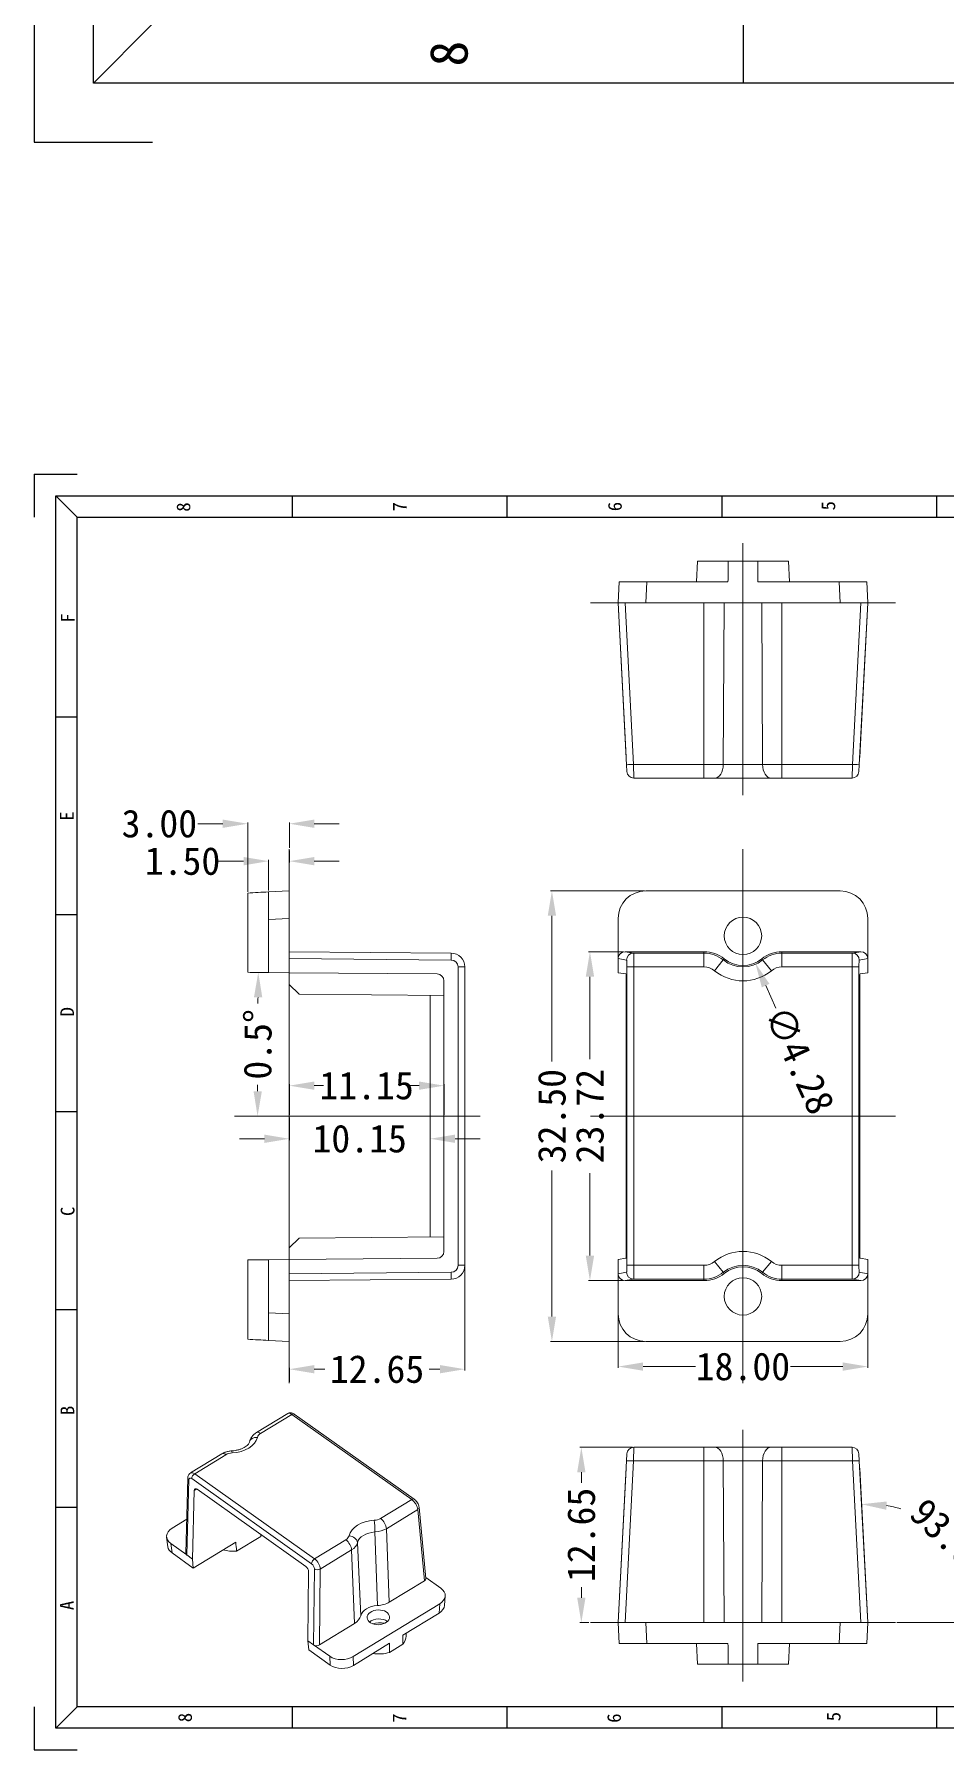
# Model space of a CAD drawing. Header units: inches. Extents: x 891 to 1249, y 156 to 796.
# Drawn here: x 890.9 to 956.6, y 156.3 to 280 of the extents above; entities that cross this region are included whole.
import ezdxf
from ezdxf.enums import TextEntityAlignment as Align
from ezdxf.lldxf.tags import DXFTag

# ---------------------------------------------------------------- set-up
doc = ezdxf.new("R2010")
doc.units = ezdxf.units.IN
doc.header["$MEASUREMENT"] = 0
doc.layers.add('40', color=7, linetype='Continuous', true_color=0xffffff)
doc.layers.add('50', color=7, linetype='Continuous')
doc.layers.add('dim', color=82, linetype='Continuous', lineweight=9)
doc.layers.add('moldbase', color=7, linetype='Continuous', lineweight=20)
doc.styles.add('宋体', font='SimSun.ttf', dxfattribs={"width": 0.7})
tags = doc.linetypes.add('PHANTOM', pattern=[2.5, 1.25, -0.25, 0.25, -0.25, 0.25, -0.25]).pattern_tags.tags
tags[14:15] = [DXFTag(74, 4), DXFTag(75, 0), DXFTag(340, '0'), DXFTag(46, 0.0), DXFTag(50, 0.0), DXFTag(44, 0.0), DXFTag(45, 0.0)]
tags[12:13] = [DXFTag(74, 4), DXFTag(75, 0), DXFTag(340, '0'), DXFTag(46, 0.0), DXFTag(50, 0.0), DXFTag(44, 0.0), DXFTag(45, 0.0)]
tags[10:11] = [DXFTag(74, 4), DXFTag(75, 0), DXFTag(340, '0'), DXFTag(46, 0.0), DXFTag(50, 0.0), DXFTag(44, 0.0), DXFTag(45, 0.0)]
tags[8:9] = [DXFTag(74, 4), DXFTag(75, 0), DXFTag(340, '0'), DXFTag(46, 0.0), DXFTag(50, 0.0), DXFTag(44, 0.0), DXFTag(45, 0.0)]
tags[6:7] = [DXFTag(74, 4), DXFTag(75, 0), DXFTag(340, '0'), DXFTag(46, 0.0), DXFTag(50, 0.0), DXFTag(44, 0.0), DXFTag(45, 0.0)]
tags[4:5] = [DXFTag(74, 4), DXFTag(75, 0), DXFTag(340, '0'), DXFTag(46, 0.0), DXFTag(50, 0.0), DXFTag(44, 0.0), DXFTag(45, 0.0)]
doc.dimstyles.new('2', dxfattribs={"dimtxt": 2, "dimasz": 1.8, "dimexe": 0.1, "dimexo": 0.1, "dimgap": 0.1, "dimtad": 0, "dimzin": 0, "dimdsep": 46, "dimtxsty": 'Standard', "dimcen": 0, "dimclrd": 4, "dimclre": 4, "dimclrt": 3, "dimadec": 1, "dimazin": 0, "dimtfac": 1, "dimtofl": 0, "dimtmove": 0, "dimatfit": 3, "dimfxl": 0.18, "dimtolj": 1, "dimtzin": 0, "dimlwd": 9, "dimlwe": 9, "dimarcsym": 0})

# ---------------------------------------------------------------- blocks, each defined once
blk = doc.blocks.new('*D27')
at = {"layer": 'Defpoints', "color": 0, "lineweight": 9}
for p in [(930.98, 213.88), (933.51, 213.88), (933.51, 190.16)]:
    blk.add_point(p, dxfattribs=at)
at = {"layer": 'dim', "color": 4, "lineweight": 9}
for p, q in [((933.41, 213.88), (930.88, 213.88)), ((930.98, 212.08), (930.98, 206.12)), ((930.98, 191.96), (930.98, 197.92)), ((933.41, 190.16), (930.88, 190.16))]:
    blk.add_line(p, q, dxfattribs=at)
for points in [[(930.68, 212.08), (931.28, 212.08), (930.98, 213.88)], [(930.68, 191.96), (931.28, 191.96), (930.98, 190.16)]]:
    blk.add_solid(points, dxfattribs=at)
at = {"layer": 'dim', "color": 3, "lineweight": 9, "insert": (930.98, 202.02), "char_height": 2, "attachment_point": 5, "rotation": 90}
blk.add_mtext('\\A1;23.72', dxfattribs=at)
blk = doc.blocks.new('*D28')
at = {"layer": 'Defpoints', "color": 0, "lineweight": 9}
for p in [(928.24, 218.27), (935.01, 218.27), (935.01, 185.77)]:
    blk.add_point(p, dxfattribs=at)
at = {"layer": 'dim', "color": 4, "lineweight": 9}
for p, q in [((934.91, 218.27), (928.14, 218.27)), ((928.24, 216.47), (928.24, 205.95)), ((928.24, 187.57), (928.24, 198.09)), ((934.91, 185.77), (928.14, 185.77))]:
    blk.add_line(p, q, dxfattribs=at)
for points in [[(927.94, 216.47), (928.54, 216.47), (928.24, 218.27)], [(927.94, 187.57), (928.54, 187.57), (928.24, 185.77)]]:
    blk.add_solid(points, dxfattribs=at)
at = {"layer": 'dim', "color": 3, "lineweight": 9, "insert": (928.24, 202.02), "char_height": 2, "attachment_point": 5, "rotation": 90}
blk.add_mtext('\\A1;32.50', dxfattribs=at)
blk = doc.blocks.new('*D29')
at = {"layer": 'Defpoints', "color": 0, "lineweight": 9}
for p in [(933.01, 187.77), (951.01, 187.77), (951.01, 183.96)]:
    blk.add_point(p, dxfattribs=at)
at = {"layer": 'dim', "color": 4, "lineweight": 9}
for p, q in [((933.01, 187.67), (933.01, 183.86)), ((951.01, 187.67), (951.01, 183.86)), ((934.81, 183.96), (938.58, 183.96)), ((949.21, 183.96), (945.44, 183.96))]:
    blk.add_line(p, q, dxfattribs=at)
for points in [[(934.81, 184.26), (934.81, 183.66), (933.01, 183.96)], [(949.21, 184.26), (949.21, 183.66), (951.01, 183.96)]]:
    blk.add_solid(points, dxfattribs=at)
at = {"layer": 'dim', "color": 3, "lineweight": 9, "insert": (942.01, 183.96), "char_height": 2, "attachment_point": 5}
blk.add_mtext('\\A1;18.00', dxfattribs=at)
blk = doc.blocks.new('*D30')
at = {"layer": 'Defpoints', "color": 0, "lineweight": 9}
for p in [(941.12, 216.97), (942.9, 213.07)]:
    blk.add_point(p, dxfattribs=at)
at = {"layer": 'dim', "color": 4, "lineweight": 9}
blk.add_line((944.39, 209.8), (943.65, 211.44), dxfattribs=at)
blk.add_solid([(943.92, 211.56), (943.37, 211.31), (942.9, 213.07)], dxfattribs=at)
at = {"layer": 'dim', "color": 3, "lineweight": 9, "insert": (946.09, 206.07), "char_height": 2, "attachment_point": 5, "rotation": 294.5147}
blk.add_mtext('\\A1;∅4.28', dxfattribs=at)
blk = doc.blocks.new('*D40')
at = {"layer": 'Defpoints', "color": 0, "lineweight": 9}
for p in [(950.45, 176.15), (958.34, 169.89), (931.01, 165.49), (951.01, 165.49), (953.01, 165.49)]:
    blk.add_point(p, dxfattribs=at)
at = {"layer": 'dim', "color": 4, "lineweight": 9}
blk.add_line((953.11, 165.49), (959.66, 165.49), dxfattribs=at)
for start, end in [(73.8965, 80.9125), (12.0875, 19.1035)]:
    blk.add_arc((951.01, 165.49), 8.55, start, end, dxfattribs=at)
for points in [[(952.35, 173.63), (952.38, 174.23), (950.56, 174.03)], [(959.67, 167.31), (959.07, 167.25), (959.56, 165.49)]]:
    blk.add_solid(points, dxfattribs=at)
at = {"layer": 'dim', "color": 3, "lineweight": 9, "insert": (956.9, 171.69), "char_height": 2, "attachment_point": 5, "rotation": 316.5}
blk.add_mtext('\\A1;93.0°', dxfattribs=at)
blk = doc.blocks.new('*D41')
at = {"layer": 'Defpoints', "color": 0, "lineweight": 9}
for p in [(930.36, 178.14), (934.15, 178.14), (931.01, 165.49)]:
    blk.add_point(p, dxfattribs=at)
at = {"layer": 'dim', "color": 4, "lineweight": 9}
for p, q in [((934.05, 178.14), (930.26, 178.14)), ((930.36, 176.34), (930.36, 175.58)), ((930.36, 167.29), (930.36, 168.05)), ((930.91, 165.49), (930.26, 165.49))]:
    blk.add_line(p, q, dxfattribs=at)
for points in [[(930.06, 176.34), (930.66, 176.34), (930.36, 178.14)], [(930.06, 167.29), (930.66, 167.29), (930.36, 165.49)]]:
    blk.add_solid(points, dxfattribs=at)
at = {"layer": 'dim', "color": 3, "lineweight": 9, "insert": (930.36, 171.82), "char_height": 2, "attachment_point": 5, "rotation": 90}
blk.add_mtext('\\A1;12.65', dxfattribs=at)
blk = doc.blocks.new('*D42')
at = {"layer": 'Defpoints', "color": 0, "lineweight": 9}
for p in [(909.31, 202.02), (919.46, 202.02), (919.46, 200.39)]:
    blk.add_point(p, dxfattribs=at)
at = {"layer": 'dim', "color": 4, "lineweight": 9}
for p, q in [((909.31, 201.92), (909.31, 200.29)), ((919.46, 201.92), (919.46, 200.29)), ((907.51, 200.39), (905.71, 200.39)), ((921.26, 200.39), (923.06, 200.39))]:
    blk.add_line(p, q, dxfattribs=at)
for points in [[(907.51, 200.69), (907.51, 200.09), (909.31, 200.39)], [(921.26, 200.69), (921.26, 200.09), (919.46, 200.39)]]:
    blk.add_solid(points, dxfattribs=at)
at = {"layer": 'dim', "color": 3, "lineweight": 9, "insert": (914.38, 200.39), "char_height": 2, "attachment_point": 5}
blk.add_mtext('\\A1;10.15', dxfattribs=at)
blk = doc.blocks.new('*D43')
at = {"layer": 'Defpoints', "color": 0, "lineweight": 9}
for p in [(920.46, 204.22), (909.31, 202.02), (920.46, 202.02)]:
    blk.add_point(p, dxfattribs=at)
at = {"layer": 'dim', "color": 4, "lineweight": 9}
for p, q in [((909.31, 202.12), (909.31, 204.32)), ((911.11, 204.22), (911.78, 204.22)), ((918.66, 204.22), (917.98, 204.22)), ((920.46, 202.12), (920.46, 204.32))]:
    blk.add_line(p, q, dxfattribs=at)
for points in [[(911.11, 204.52), (911.11, 203.92), (909.31, 204.22)], [(918.66, 204.52), (918.66, 203.92), (920.46, 204.22)]]:
    blk.add_solid(points, dxfattribs=at)
at = {"layer": 'dim', "color": 3, "lineweight": 9, "insert": (914.88, 204.22), "char_height": 2, "attachment_point": 5}
blk.add_mtext('\\A1;11.15', dxfattribs=at)
blk = doc.blocks.new('*D44')
at = {"layer": 'Defpoints', "color": 0, "lineweight": 9}
for p in [(921.96, 191.26), (921.96, 183.77), (909.31, 182.77)]:
    blk.add_point(p, dxfattribs=at)
at = {"layer": 'dim', "color": 4, "lineweight": 9}
for p, q in [((921.96, 191.16), (921.96, 183.67)), ((909.31, 182.87), (909.31, 183.87)), ((911.11, 183.77), (911.86, 183.77)), ((920.16, 183.77), (919.4, 183.77))]:
    blk.add_line(p, q, dxfattribs=at)
for points in [[(911.11, 184.07), (911.11, 183.47), (909.31, 183.77)], [(920.16, 184.07), (920.16, 183.47), (921.96, 183.77)]]:
    blk.add_solid(points, dxfattribs=at)
at = {"layer": 'dim', "color": 3, "lineweight": 9, "insert": (915.63, 183.77), "char_height": 2, "attachment_point": 5}
blk.add_mtext('\\A1;12.65', dxfattribs=at)
blk = doc.blocks.new('*D45')
at = {"layer": 'Defpoints', "color": 0, "lineweight": 9}
for p in [(907.81, 220.41), (909.31, 221.27), (907.81, 218.19)]:
    blk.add_point(p, dxfattribs=at)
at = {"layer": 'dim', "color": 4, "lineweight": 9}
for p, q in [((906.01, 220.41), (904.21, 220.41)), ((907.81, 218.29), (907.81, 220.51)), ((909.31, 221.17), (909.31, 220.31)), ((911.11, 220.41), (912.91, 220.41))]:
    blk.add_line(p, q, dxfattribs=at)
for points in [[(906.01, 220.71), (906.01, 220.11), (907.81, 220.41)], [(911.11, 220.71), (911.11, 220.11), (909.31, 220.41)]]:
    blk.add_solid(points, dxfattribs=at)
at = {"layer": 'dim', "color": 3, "lineweight": 9, "insert": (901.61, 220.41), "char_height": 2, "attachment_point": 5}
blk.add_mtext('\\A1;1.50', dxfattribs=at)
blk = doc.blocks.new('*D46')
at = {"layer": 'Defpoints', "color": 0, "lineweight": 9}
for p in [(906.31, 223.11), (909.31, 221.27), (906.31, 218.11)]:
    blk.add_point(p, dxfattribs=at)
at = {"layer": 'dim', "color": 4, "lineweight": 9}
for p, q in [((904.51, 223.11), (902.71, 223.11)), ((906.31, 218.21), (906.31, 223.21)), ((909.31, 221.37), (909.31, 223.21)), ((911.11, 223.11), (912.91, 223.11))]:
    blk.add_line(p, q, dxfattribs=at)
for points in [[(904.51, 223.41), (904.51, 222.81), (906.31, 223.11)], [(911.11, 223.41), (911.11, 222.81), (909.31, 223.11)]]:
    blk.add_solid(points, dxfattribs=at)
at = {"layer": 'dim', "color": 3, "lineweight": 9, "insert": (899.94, 223.11), "char_height": 2, "attachment_point": 5}
blk.add_mtext('\\A1;3.00', dxfattribs=at)
blk = doc.blocks.new('*D47')
at = {"layer": 'Defpoints', "color": 0, "lineweight": 9}
for p in [(907.81, 212.38), (909.31, 212.37), (907.04, 208.93), (905.36, 202.02), (923.06, 202.02)]:
    blk.add_point(p, dxfattribs=at)
at = {"layer": 'dim', "color": 4, "lineweight": 9}
blk.add_line((907.71, 212.38), (906.97, 212.39), dxfattribs=at)
for start, end in [(179.58681, 179.60852), (179.89148, 179.91319)]:
    blk.add_arc((2094.99, 202.02), 1187.97, start, end, dxfattribs=at)
for points in [[(906.76, 210.59), (907.36, 210.59), (907.07, 212.39)], [(907.33, 203.82), (906.73, 203.82), (907.02, 202.02)]]:
    blk.add_solid(points, dxfattribs=at)
at = {"layer": 'dim', "color": 3, "lineweight": 9, "insert": (907.04, 207.2), "char_height": 2, "attachment_point": 5, "rotation": 89.75}
blk.add_mtext('\\A1;0.5°', dxfattribs=at)
blk = doc.blocks.new('7')
at = {"color": 8}
for p, q in [((2005.95, 533.19), (2015.95, 533.19)), ((2005.95, 533.19), (2005.95, 523.19)), ((2425.95, 533.19), (2415.95, 533.19)), ((2425.95, 533.19), (2425.95, 523.19)), ((2005.95, 246.19), (2005.95, 236.19)), ((2425.95, 236.19), (2425.95, 246.19)), ((2005.95, 236.19), (2015.95, 236.19)), ((2415.95, 236.19), (2425.95, 236.19))]:
    blk.add_line(p, q, dxfattribs=at)
for p, q in [((2065.95, 528.19), (2065.95, 523.19)), ((2115.95, 528.19), (2115.95, 523.19)), ((2165.95, 528.19), (2165.95, 523.19)), ((2215.95, 528.19), (2215.95, 523.19)), ((2265.95, 528.19), (2265.95, 523.19)), ((2315.95, 528.19), (2315.95, 523.19)), ((2365.95, 528.19), (2365.95, 523.19)), ((2010.95, 476.69), (2015.95, 476.69)), ((2415.95, 476.69), (2420.95, 476.69)), ((2010.95, 430.69), (2015.95, 430.69)), ((2415.95, 430.69), (2420.95, 430.69)), ((2015.95, 384.69), (2010.95, 384.69)), ((2420.95, 384.69), (2415.95, 384.69)), ((2010.95, 338.69), (2015.95, 338.69)), ((2415.95, 338.69), (2420.95, 338.69)), ((2010.95, 292.69), (2015.95, 292.69)), ((2415.95, 292.69), (2420.95, 292.69)), ((2065.95, 246.19), (2065.95, 241.19)), ((2115.95, 246.19), (2115.95, 241.19)), ((2165.95, 246.19), (2165.95, 241.19)), ((2215.95, 246.19), (2215.95, 241.19)), ((2265.95, 246.19), (2265.95, 241.19)), ((2315.95, 246.19), (2315.95, 241.19)), ((2365.95, 246.19), (2365.95, 241.19))]:
    blk.add_line(p, q)
for points in [[(2420.95, 241.19), (2010.95, 241.19), (2010.95, 528.19), (2420.95, 528.19)], [(2415.95, 246.19), (2015.95, 246.19), (2015.95, 523.19), (2415.95, 523.19)]]:
    blk.add_lwpolyline(points, close=True)
at = {"layer": 'moldbase'}
for p, q in [((2015.95, 523.19), (2010.95, 528.19)), ((2415.95, 523.19), (2420.95, 528.19)), ((2015.95, 246.19), (2010.95, 241.19)), ((2415.95, 246.19), (2420.95, 241.19))]:
    blk.add_line(p, q, dxfattribs=at)
at = {"style": '宋体'}
for s, p in [('8', (2040.68, 525.55)), ('7', (2090.98, 525.61)), ('6', (2141.1, 525.67)), ('5', (2190.78, 525.86)), ('4', (2240.62, 525.31)), ('3', (2290.97, 525.69)), ('2', (2340.66, 525.65)), ('1', (2390.7, 525.72)), ('F', (2013.73, 499.72)), ('F', (2418.51, 499.58)), ('E', (2013.51, 453.59)), ('E', (2418.59, 453)), ('D', (2013.59, 408.03)), ('D', (2418.74, 407.79)), ('C', (2418.42, 363.23)), ('C', (2013.7, 361.55)), ('B', (2418.34, 315.76)), ('B', (2013.65, 315.18)), ('A', (2013.54, 269.78)), ('A', (2418.32, 269.13)), ('8', (2041.05, 243.68)), ('7', (2090.91, 243.53)), ('6', (2140.91, 243.54)), ('5', (2192.02, 243.9)), ('4', (2240.76, 243.63)), ('3', (2290.87, 243.67)), ('2', (2340.34, 243.62)), ('1', (2391.09, 244.05))]:
    blk.add_text(s, height=3.2, rotation=90, dxfattribs=at).set_placement(p, align=Align.MIDDLE)

msp = doc.modelspace()

# ---------------------------------------------------------------- linework, layer by layer
at = {"layer": '40', "color": 1, "linetype": 'PHANTOM', "lineweight": 9, "ltscale": 5}
for p, q in [((942.012, 225.182), (942.012, 243.346)), ((953.012, 239.048), (931.012, 239.048)), ((909.306, 182.771), (909.306, 221.271)), ((942.012, 182.771), (942.012, 221.271)), ((923.056, 202.021), (905.356, 202.021)), ((953.012, 202.021), (931.012, 202.021)), ((942.012, 161.242), (942.012, 179.406)), ((953.012, 165.492), (931.012, 165.492))]:
    msp.add_line(p, q, dxfattribs=at)
at = {"layer": '40', "color": 7, "lineweight": 9}
for p, q in [((938.74, 242.048), (938.662, 240.548)), ((940.945, 242.048), (938.74, 242.048)), ((940.945, 242.048), (943.078, 242.048)), ((945.283, 242.048), (943.078, 242.048)), ((945.362, 240.548), (945.283, 242.048)), ((933.012, 239.048), (933.09, 240.548)), ((933.09, 240.548), (935.088, 240.548)), ((935.088, 240.548), (935.009, 239.048)), ((935.088, 240.548), (940.932, 240.548)), ((943.091, 240.548), (948.936, 240.548)), ((949.014, 239.048), (948.936, 240.548)), ((948.936, 240.548), (950.933, 240.548)), ((950.933, 240.548), (951.012, 239.048)), ((935.009, 239.048), (933.012, 239.048)), ((933.624, 227.367), (933.012, 239.048)), ((933.012, 239.048), (933.57, 228.393)), ((933.512, 239.048), (934.123, 227.389)), ((949.014, 239.048), (935.009, 239.048)), ((939.201, 239.048), (939.201, 227.389)), ((940.66, 239.048), (940.596, 227.389)), ((943.427, 227.389), (943.363, 239.048)), ((944.822, 227.389), (944.822, 239.048)), ((951.012, 239.048), (949.014, 239.048)), ((949.9, 227.389), (950.511, 239.048)), ((951.012, 239.048), (950.399, 227.367)), ((951.012, 239.048), (950.453, 228.393)), ((933.596, 227.898), (933.57, 228.393)), ((950.453, 228.393), (950.427, 227.898)), ((933.65, 226.872), (933.624, 227.367)), ((934.123, 227.389), (939.201, 227.389)), ((934.123, 227.389), (934.149, 226.398)), ((939.201, 227.389), (940.596, 227.389)), ((939.201, 227.389), (939.201, 226.398)), ((940.596, 227.389), (943.427, 227.389)), ((943.427, 227.389), (944.822, 227.389)), ((944.822, 227.389), (949.9, 227.389)), ((944.822, 227.389), (944.822, 226.398)), ((949.874, 226.398), (949.9, 227.389)), ((950.399, 227.367), (950.374, 226.872)), ((939.201, 226.398), (934.149, 226.398)), ((939.964, 226.398), (939.201, 226.398)), ((944.059, 226.398), (939.964, 226.398)), ((944.822, 226.398), (944.059, 226.398)), ((949.874, 226.398), (944.822, 226.398)), ((906.306, 218.113), (906.306, 212.394)), ((907.806, 218.192), (909.306, 218.271)), ((907.806, 216.195), (907.806, 218.192)), ((909.306, 218.271), (909.306, 216.273)), ((949.014, 218.271), (935.009, 218.271)), ((909.306, 216.273), (907.806, 216.195)), ((907.806, 216.195), (907.806, 212.381)), ((909.306, 216.273), (909.306, 213.381)), ((933.012, 216.273), (933.012, 213.381)), ((951.012, 213.381), (951.012, 216.273)), ((909.306, 213.881), (920.965, 213.779)), ((920.987, 213.279), (909.306, 213.381)), ((909.306, 213.381), (909.306, 212.368)), ((933.012, 213.381), (933.012, 212.368)), ((933.624, 213.279), (933.012, 213.381)), ((933.512, 213.881), (934.123, 213.779)), ((933.512, 213.881), (939.201, 213.881)), ((934.123, 213.779), (939.201, 213.779)), ((939.201, 213.881), (939.201, 213.779)), ((939.201, 213.779), (939.201, 212.779)), ((940.596, 213.283), (939.964, 212.508)), ((940.66, 213.362), (940.596, 213.283)), ((943.427, 213.283), (943.363, 213.362)), ((943.427, 213.283), (944.059, 212.508)), ((944.822, 213.779), (944.822, 213.881)), ((944.822, 213.881), (950.511, 213.881)), ((944.822, 213.779), (949.9, 213.779)), ((944.822, 213.779), (944.822, 212.779)), ((949.9, 213.779), (950.511, 213.881)), ((951.012, 213.381), (950.399, 213.279)), ((951.012, 212.368), (951.012, 213.381)), ((907.806, 212.381), (909.306, 212.368)), ((909.306, 212.368), (919.961, 212.275)), ((909.306, 212.368), (909.306, 211.52)), ((920.456, 192.266), (920.456, 211.775)), ((921.482, 191.262), (921.482, 212.779)), ((921.956, 212.779), (921.482, 212.779)), ((921.956, 212.779), (921.956, 191.262)), ((921.956, 212.779), (921.956, 212.508)), ((921.956, 212.508), (921.956, 211.779)), ((933.012, 212.368), (933.57, 212.275)), ((933.596, 192.266), (933.596, 211.775)), ((933.65, 191.262), (933.65, 212.779)), ((934.149, 212.779), (933.65, 212.779)), ((934.149, 212.779), (934.149, 191.262)), ((939.201, 212.779), (934.149, 212.779)), ((949.874, 212.779), (944.822, 212.779)), ((950.374, 212.779), (949.874, 212.779)), ((949.874, 191.262), (949.874, 212.779)), ((950.374, 212.779), (950.374, 191.262)), ((950.427, 211.775), (950.427, 192.266)), ((951.012, 212.368), (950.453, 212.275)), ((909.306, 211.52), (910.015, 210.812)), ((910.015, 210.812), (920.456, 210.72)), ((919.456, 193.312), (919.456, 210.729)), ((909.306, 192.521), (910.015, 193.229)), ((910.015, 193.229), (920.456, 193.321)), ((909.306, 191.673), (909.306, 192.521)), ((909.306, 191.673), (919.961, 191.766)), ((921.956, 192.262), (921.956, 191.533)), ((933.012, 191.673), (933.57, 191.766)), ((951.012, 191.673), (950.453, 191.766)), ((906.306, 191.647), (906.306, 185.928)), ((907.806, 191.66), (909.306, 191.673)), ((907.806, 187.846), (907.806, 191.66)), ((909.306, 191.673), (909.306, 190.66)), ((909.306, 190.66), (920.987, 190.762)), ((909.306, 190.66), (909.306, 187.768)), ((921.956, 191.262), (921.482, 191.262)), ((921.956, 191.533), (921.956, 191.262)), ((933.012, 191.673), (933.012, 190.66)), ((933.012, 190.66), (933.624, 190.762)), ((933.012, 190.66), (933.012, 187.768)), ((934.149, 191.262), (933.65, 191.262)), ((934.149, 191.262), (939.201, 191.262)), ((939.201, 191.262), (939.201, 190.262)), ((939.964, 191.533), (940.596, 190.758)), ((940.596, 190.758), (940.66, 190.679)), ((943.363, 190.679), (943.427, 190.758)), ((944.059, 191.533), (943.427, 190.758)), ((944.822, 191.262), (944.822, 190.262)), ((944.822, 191.262), (949.874, 191.262)), ((950.374, 191.262), (949.874, 191.262)), ((950.399, 190.762), (951.012, 190.66)), ((951.012, 190.66), (951.012, 191.673)), ((951.012, 187.768), (951.012, 190.66)), ((920.965, 190.262), (909.306, 190.16)), ((934.123, 190.262), (933.512, 190.16)), ((933.512, 190.16), (939.201, 190.16)), ((939.201, 190.262), (934.123, 190.262)), ((939.201, 190.262), (939.201, 190.16)), ((949.9, 190.262), (944.822, 190.262)), ((944.822, 190.16), (944.822, 190.262)), ((944.822, 190.16), (950.511, 190.16)), ((950.511, 190.16), (949.9, 190.262)), ((907.806, 187.846), (909.306, 187.768)), ((907.806, 185.849), (907.806, 187.846)), ((909.306, 187.768), (909.306, 185.771)), ((909.306, 185.771), (907.806, 185.849)), ((935.009, 185.771), (949.014, 185.771)), ((909.195, 180.575), (906.941, 179.196)), ((909.489, 180.513), (907.239, 179.136)), ((918.136, 174.378), (909.489, 180.513)), ((918.317, 174.396), (909.67, 180.531)), ((904.438, 177.664), (902.184, 176.285)), ((904.736, 177.605), (902.486, 176.228)), ((933.012, 165.492), (933.624, 177.173)), ((934.123, 177.151), (933.512, 165.492)), ((933.624, 177.173), (933.65, 177.669)), ((934.149, 178.142), (934.123, 177.151)), ((939.201, 177.151), (934.123, 177.151)), ((934.149, 178.142), (939.201, 178.142)), ((939.201, 178.142), (939.964, 178.142)), ((939.201, 178.142), (939.201, 177.151)), ((939.201, 177.151), (939.201, 165.492)), ((940.596, 177.151), (939.201, 177.151)), ((939.964, 178.142), (944.059, 178.142)), ((940.596, 177.151), (940.66, 165.492)), ((943.427, 177.151), (940.596, 177.151)), ((943.363, 165.492), (943.427, 177.151)), ((944.822, 177.151), (943.427, 177.151)), ((944.059, 178.142), (944.822, 178.142)), ((944.822, 178.142), (944.822, 177.151)), ((944.822, 178.142), (949.874, 178.142)), ((944.822, 165.492), (944.822, 177.151)), ((949.9, 177.151), (944.822, 177.151)), ((949.9, 177.151), (949.874, 178.142)), ((950.511, 165.492), (949.9, 177.151)), ((950.374, 177.669), (950.399, 177.173)), ((950.399, 177.173), (951.012, 165.492)), ((901.989, 175.921), (901.85, 170.503)), ((902.066, 175.789), (901.927, 170.37)), ((910.918, 169.743), (902.271, 175.878)), ((902.486, 176.228), (911.133, 170.093)), ((933.012, 165.492), (933.57, 176.147)), ((933.57, 176.147), (933.596, 176.642)), ((950.427, 176.642), (950.453, 176.147)), ((951.012, 165.492), (950.453, 176.147)), ((902.334, 170.081), (902.461, 175.024)), ((902.636, 175.131), (902.461, 175.024)), ((910.506, 169.551), (902.666, 175.113)), ((915.886, 173.001), (918.136, 174.378)), ((918.564, 173.651), (916.303, 172.268)), ((919.051, 168.517), (918.564, 173.651)), ((919.15, 168.678), (918.662, 173.82)), ((901.913, 172.957), (900.852, 172.308)), ((915.659, 166.717), (915.482, 172.029)), ((916.518, 166.967), (916.303, 172.268)), ((900.46, 171.649), (900.549, 170.969)), ((900.765, 171.194), (900.854, 170.515)), ((900.765, 171.194), (901.927, 170.37)), ((905.441, 171.296), (902.386, 169.428)), ((907.245, 171.715), (905.508, 170.652)), ((911.133, 170.093), (913.383, 171.47)), ((913.799, 170.736), (911.538, 169.353)), ((913.799, 170.736), (914.014, 165.435)), ((914.221, 171.258), (914.456, 165.981)), ((900.854, 170.515), (902.386, 169.428)), ((901.927, 170.37), (902.334, 170.081)), ((902.386, 169.428), (902.334, 170.081)), ((910.65, 164.18), (910.702, 169.177)), ((911.057, 163.892), (911.115, 169.369)), ((911.538, 169.353), (911.481, 163.885)), ((919.051, 168.517), (916.518, 166.967)), ((920.235, 167.971), (919.143, 168.746)), ((920.499, 166.738), (920.543, 167.416)), ((913.912, 163.042), (920.148, 166.858)), ((920.104, 166.18), (917.501, 164.588)), ((920.104, 166.18), (920.148, 166.858)), ((914.014, 165.435), (911.481, 163.885)), ((917.73, 164.526), (917.738, 164.733)), ((933.09, 163.992), (933.012, 165.492)), ((933.012, 165.492), (935.009, 165.492)), ((935.009, 165.492), (935.088, 163.992)), ((935.009, 165.492), (949.014, 165.492)), ((948.936, 163.992), (949.014, 165.492)), ((949.014, 165.492), (951.012, 165.492)), ((951.012, 165.492), (950.933, 163.992)), ((910.65, 164.18), (911.057, 163.892)), ((910.713, 163.52), (910.65, 164.18)), ((912.245, 162.432), (910.713, 163.52)), ((911.057, 163.892), (912.22, 163.067)), ((916.54, 164), (913.937, 162.407)), ((917.486, 163.928), (916.537, 163.347)), ((935.088, 163.992), (933.09, 163.992)), ((940.932, 163.992), (935.088, 163.992)), ((938.662, 163.992), (938.74, 162.492)), ((943.091, 163.992), (948.936, 163.992)), ((945.283, 162.492), (945.362, 163.992)), ((950.933, 163.992), (948.936, 163.992)), ((912.245, 162.432), (912.22, 163.067)), ((913.912, 163.042), (913.937, 162.407)), ((938.74, 162.492), (940.945, 162.492)), ((940.945, 162.492), (943.078, 162.492)), ((943.078, 162.492), (945.283, 162.492))]:
    msp.add_line(p, q, dxfattribs=at)
at = {"layer": '40', "color": 7, "lineweight": 9, "extrusion": (0, 0, -1)}
for centre in [(-942.012, 215.021), (-942.012, 189.021)]:
    msp.add_circle(centre, 1.35, dxfattribs=at)
for centre, radius, start, end in [((-934.149, 226.898), 0.5, 270, 357), ((-949.874, 226.898), 0.5, 183, 270), ((-939.201, 211.571), 2.209, 90, 129.16949), ((-942.012, 215.021), 2.14, 230.83051, 309.16949), ((-944.822, 211.571), 2.209, 50.83051, 90), ((-942.012, 215.021), 3.241, 230.83051, 309.16949), ((-942.012, 189.021), 3.241, 50.83051, 129.16949), ((-939.201, 192.471), 2.209, 230.83051, 270), ((-942.012, 189.021), 2.14, 50.83051, 129.16949), ((-944.822, 192.471), 2.209, 270, 309.16949)]:
    msp.add_arc(centre, radius, start, end, dxfattribs=at)
at = {"layer": '40', "color": 7, "lineweight": 9}
for centre, radius, start, end in [((920.956, 212.779), 1, 0, 89.5), ((920.982, 212.779), 0.5, 0, 89.5), ((939.201, 211.571), 2.31, 50.83051, 90), ((942.012, 215.021), 2.241, 230.83051, 309.16949), ((944.822, 211.571), 2.31, 90, 129.16949), ((919.956, 211.775), 0.5, 0, 89.5), ((939.201, 211.571), 1.209, 50.83051, 90), ((944.822, 211.571), 1.209, 90, 129.16949), ((919.956, 192.266), 0.5, 270.5, 0), ((920.956, 191.262), 1, 270.5, 0), ((920.982, 191.262), 0.5, 270.5, 0), ((939.201, 192.471), 1.209, 270, 309.16949), ((939.201, 192.471), 2.31, 270, 309.16949), ((942.012, 189.021), 2.241, 50.83051, 129.16949), ((944.822, 192.471), 2.31, 230.83051, 270), ((944.822, 192.471), 1.209, 230.83051, 270), ((934.149, 177.642), 0.5, 90, 177), ((949.874, 177.642), 0.5, 3, 90)]:
    msp.add_arc(centre, radius, start, end, dxfattribs=at)
for centre, major_axis, ratio, start_param, end_param in [((934.123, 227.393), (0.499, 0.026), 0.0087146, 3.1415927, 4.7119323), ((939.964, 227.398), (0, 1), 0.6316166, 3.1415927, 4.7036623), ((944.059, 227.398), (0, 1), 0.6316166, 1.579523, 3.1415927), ((949.9, 227.393), (0.499, -0.026), 0.0087146, 4.7128457, 6.2831853), ((935.014, 216.268), (1.418, -1.418), 0.9972647, 2.357564, 3.9256213), ((949.009, 216.268), (1.418, 1.418), 0.9972647, 5.4991567, 7.0672139), ((920.961, 213.279), (0.004, 0.5), 0.052334, 4.7128457, 6.2831853), ((934.123, 213.279), (0.082, 0.493), 0.9985916, 0.1652331, 1.7355727), ((949.9, 213.279), (0.082, -0.493), 0.9985916, 1.40602, 2.9763596), ((920.961, 190.762), (0.004, -0.5), 0.052334, 0, 1.5703396), ((934.123, 190.762), (0.082, -0.493), 0.9985916, 4.5476126, 6.1179522), ((949.9, 190.762), (0.082, 0.493), 0.9985916, 3.3068257, 4.8771653), ((935.014, 187.773), (-1.418, -1.418), 0.9972647, 5.4991567, 7.0672139), ((949.009, 187.773), (-1.418, 1.418), 0.9972647, 2.357564, 3.9256213), ((909.516, 180.068), (-0.323, 0.506), 0.4755736, 5.4185267, 6.27398), ((909.496, 180.286), (-0.174, -0.245), 0.570651, 3.1416137, 4.0685741), ((905.087, 179.009), (1.944, 0.064), 0.6567995, 4.7411971, 6.1084703), ((907.023, 178.399), (0.584, -0.137), 0.7425854, 1.767778, 3.1279506), ((907.254, 178.684), (0.313, -0.512), 0.4929217, 2.2861244, 3.141164), ((907.725, 178.792), (-0.725, -0.024), 0.6567995, 5.4248337, 6.1084703), ((904.751, 177.152), (0.313, -0.512), 0.4929217, 2.2861244, 3.1415779), ((905.222, 177.26), (-0.725, -0.024), 0.6567995, 4.7411971, 5.4248337), ((905.2, 177.283), (0.031, -0.599), 0.0217202, 2.4248205, 3.1424882), ((934.123, 177.147), (0.499, -0.026), 0.0087146, 1.571253, 3.1415927), ((939.964, 177.142), (0, 1), 0.6316166, 4.7211156, 6.2831853), ((944.059, 177.142), (0, 1), 0.6316166, 0, 1.5620697), ((949.9, 177.147), (0.499, 0.026), 0.0087146, 0, 1.5703396), ((902.289, 175.913), (0.3, -0.008), 0.6350509, 3.1407836, 3.8917249), ((902.267, 175.645), (0.146, -0.262), 0.5266909, 2.3079298, 3.8699995), ((902.49, 175.769), (0.303, -0.518), 0.5099783, 2.2964315, 3.1603762), ((902.494, 176.002), (-0.174, -0.245), 0.570651, 4.0685741, 5.5870105), ((902.662, 174.88), (0.146, -0.262), 0.5266909, 2.3079298, 3.8699995), ((918.143, 174.152), (-0.174, -0.245), 0.570651, 3.1417118, 4.0685741), ((918.162, 173.933), (-0.323, 0.506), 0.4755736, 3.856457, 5.4185267), ((918.363, 173.792), (-0.299, -0.028), 0.6766981, 2.2424049, 3.1412766), ((901.659, 171.738), (-1.203, -0.039), 0.6550219, 5.4267013, 6.9947586), ((915.535, 171.596), (1.944, 0.064), 0.6567995, 1.5996044, 2.9668777), ((915.55, 171.148), (-1.344, -0.044), 0.6567995, 4.7411971, 6.1084703), ((915.4, 173.346), (-0.725, -0.024), 0.6567995, 1.5996044, 2.283241), ((915.452, 172.419), (0.031, -0.599), 0.0217202, 0.8627508, 2.4248205), ((915.415, 172.898), (1.324, 0.044), 0.6567995, 4.7411971, 5.4248337), ((915.901, 172.549), (0.313, -0.512), 0.4929217, 0.7240548, 2.2861244), ((901.748, 171.059), (-1.203, -0.039), 0.6550219, 0.0641231, 0.7115733), ((905.321, 171.933), (-1.962, -0.065), 0.6567995, 7.4164365, 7.9277318), ((905.321, 171.933), (-1.962, -0.065), 0.6567995, 2.9219356, 3.022409), ((912.897, 171.814), (-0.725, -0.024), 0.6567995, 2.283241, 2.9668777), ((913.398, 171.018), (0.313, -0.512), 0.4929217, 0.7240548, 2.2861244), ((913.628, 171.303), (0.584, -0.137), 0.7425854, 0.2057084, 1.767778), ((912.912, 171.366), (1.324, 0.044), 0.6567995, 5.4248337, 6.1084703), ((902.15, 170.506), (-0.3, -0.01), 0.6563743, 6.2436724, 6.9938274), ((910.501, 169.317), (0.146, -0.262), 0.5266909, 0.7458602, 2.3079298), ((911.141, 169.867), (-0.174, -0.245), 0.570651, 4.0685741, 5.5870105), ((910.914, 169.51), (0.146, -0.262), 0.5266909, 0.7458602, 2.3079298), ((911.136, 169.634), (0.303, -0.518), 0.5099783, 0.7343618, 2.2964315), ((911.337, 169.493), (-0.3, 0.003), 0.625105, 0.7405402, 2.3108798), ((918.85, 168.659), (-0.3, -0.01), 0.6563743, 2.2818951, 3.1810597), ((919.341, 167.427), (-1.203, -0.039), 0.6550219, 2.2851087, 3.853166), ((913.086, 166.094), (-1.385, -0.046), 0.6567995, 2.283241, 2.9668777), ((915.724, 165.876), (1.283, 0.042), 0.6567995, 1.5996044, 2.9668777), ((915.589, 167.626), (-1.385, -0.046), 0.6567995, 1.5996044, 2.283241), ((919.297, 166.75), (-1.203, -0.039), 0.6550219, 2.2851087, 3.077468), ((915.746, 165.198), (0.857, 0.028), 0.6567995, 0.7038055, 2.4377677), ((915.769, 164.52), (1.456, 0.048), 0.6567995, 1.2621252, 1.8795463), ((911.28, 164.028), (-0.3, -0.01), 0.6569674, 0.7109279, 2.2812676), ((915.769, 164.52), (-1.962, -0.065), 0.6567995, 1.3202321, 1.9512702), ((915.769, 164.52), (-1.962, -0.065), 0.6567995, 2.6152119, 3.0959366), ((913.109, 163.614), (-1.199, -0.04), 0.6585817, 0.7133098, 2.2813671), ((913.135, 162.98), (-1.199, -0.04), 0.6585817, 0.7133098, 2.2813671)]:
    msp.add_ellipse(centre, major_axis=major_axis, ratio=ratio, start_param=start_param, end_param=end_param, dxfattribs=at)
at = {"layer": '40', "color": 7, "lineweight": 9, "extrusion": (0, 0, -1)}
for centre, major_axis, ratio, start_param, end_param in [((933.512, 213.381), (-0.494, 0.082), 0.9985916, 6.1184089, 7.6887486), ((933.624, 212.779), (0, 0.5), 0.0524078, 0.0087266, 1.5707963), ((934.123, 212.779), (0, 1), 0.0262039, 0.0087266, 1.5707963), ((949.9, 212.779), (0, 1), 0.0262039, 4.712389, 6.2744587), ((950.4, 212.779), (0, 0.5), 0.0524078, 4.712389, 6.2744587), ((950.511, 213.381), (0.494, 0.082), 0.9985916, 4.8776221, 6.4479617), ((933.57, 211.775), (0, 0.5), 0.0524078, 0.0087266, 1.5707963), ((950.454, 211.775), (0, 0.5), 0.0524078, 4.712389, 6.2744587), ((933.57, 192.266), (0, 0.5), 0.0524078, 1.5707963, 3.132866), ((950.454, 192.266), (0, 0.5), 0.0524078, 3.1503193, 4.712389), ((933.512, 190.66), (-0.494, -0.082), 0.9985916, 4.8776221, 6.4479617), ((933.624, 191.262), (0, 0.5), 0.0524078, 1.5707963, 3.132866), ((934.123, 191.262), (0, 1), 0.0262039, 1.5707963, 3.132866), ((949.9, 191.262), (0, 1), 0.0262039, 3.1503193, 4.712389), ((950.4, 191.262), (0, 0.5), 0.0524078, 3.1503193, 4.712389), ((950.511, 190.66), (0.494, -0.082), 0.9985916, 6.1184089, 7.6887486)]:
    msp.add_ellipse(centre, major_axis=major_axis, ratio=ratio, start_param=start_param, end_param=end_param, dxfattribs=at)
at = {"layer": '40', "color": 7, "lineweight": 9}
msp.add_ellipse((915.724, 165.876), major_axis=(0.81, 0.027), ratio=0.6567995, dxfattribs=at)
for points in [[(940.932, 240.548), (940.937, 241.048), (940.941, 241.548), (940.945, 242.048)], [(943.091, 240.548), (943.087, 241.048), (943.082, 241.548), (943.078, 242.048)], [(907.806, 218.192), (907.306, 218.166), (906.806, 218.14), (906.306, 218.113)], [(907.806, 212.381), (907.306, 212.385), (906.806, 212.39), (906.306, 212.394)], [(907.806, 191.66), (907.306, 191.656), (906.806, 191.651), (906.306, 191.647)], [(907.806, 185.849), (907.306, 185.875), (906.806, 185.902), (906.306, 185.928)], [(905.441, 171.296), (905.463, 171.081), (905.485, 170.867), (905.508, 170.652)], [(907.252, 171.86), (907.249, 171.811), (907.247, 171.763), (907.245, 171.715)], [(917.501, 164.588), (917.496, 164.368), (917.491, 164.148), (917.486, 163.928)], [(916.54, 164), (916.539, 163.782), (916.538, 163.565), (916.537, 163.347)], [(940.932, 163.992), (940.937, 163.492), (940.941, 162.992), (940.945, 162.492)], [(943.091, 163.992), (943.087, 163.492), (943.082, 162.992), (943.078, 162.492)]]:
    msp.add_open_spline(points, degree=3, dxfattribs=at)
for points, knots in [([(909.67, 180.531), (909.645, 180.55), (909.582, 180.587), (909.475, 180.626), (909.353, 180.632), (909.255, 180.612), (909.209, 180.58), (909.197, 180.57)], [0, 0, 0, 0, 0.1838029, 0.4381383, 0.674014, 0.9087941, 1, 1, 1, 1]), ([(906.439, 178.535), (906.437, 178.524), (906.426, 178.489), (906.394, 178.421), (906.32, 178.323), (906.208, 178.22), (906.056, 178.119), (905.872, 178.03), (905.661, 177.957), (905.434, 177.907), (905.266, 177.888), (905.179, 177.883), (905.169, 177.882)], [0, 0, 0, 0, 0.0579099, 0.1768892, 0.2883865, 0.4068603, 0.5229156, 0.6388722, 0.7555369, 0.8731675, 0.985631, 1, 1, 1, 1]), ([(906.941, 179.196), (906.898, 179.169), (906.798, 179.1), (906.659, 178.97), (906.54, 178.804), (906.472, 178.655), (906.446, 178.564), (906.439, 178.535)], [0, 0, 0, 0, 0.1752217, 0.4237826, 0.663254, 0.8937366, 1, 1, 1, 1]), ([(905.169, 177.882), (905.12, 177.88), (904.989, 177.867), (904.777, 177.821), (904.583, 177.746), (904.474, 177.686), (904.438, 177.664)], [0, 0, 0, 0, 0.1859488, 0.5054855, 0.831034, 1, 1, 1, 1]), ([(902.182, 176.278), (902.154, 176.263), (902.096, 176.221), (902.033, 176.127), (901.997, 176.022), (901.99, 175.952), (901.989, 175.921)], [0, 0, 0, 0, 0.2176335, 0.5022788, 0.7805816, 1, 1, 1, 1]), ([(918.662, 173.82), (918.659, 173.851), (918.645, 173.929), (918.598, 174.057), (918.516, 174.198), (918.419, 174.314), (918.349, 174.373), (918.317, 174.396)], [0, 0, 0, 0, 0.1389734, 0.3650524, 0.5916491, 0.8202844, 1, 1, 1, 1])]:
    msp.add_open_spline(points, degree=3, knots=knots, dxfattribs=at)

# ---------------------------------------------------------------- block references
at = {"layer": '50', "color": 7, "linetype": 'Continuous', "lineweight": 9}
for p, xscale, yscale, zscale in [((-817.606, 71.1), 0.8517317368501836, 0.8517317368501551, 0.8517317368500091), ((269.642, 83.175), 0.3097206315818539, 0.3097206315818823, 0.3097206315818215)]:
    msp.add_blockref('7', p, dxfattribs=dict(at, xscale=xscale, yscale=yscale, zscale=zscale))

# ---------------------------------------------------------------- dimensions: what is measured, and where the dimension line sits
at = {"layer": 'dim', "color": 4, "lineweight": 9}
for base, p1, p2, picture, middle in [((906.306, 223.107), (909.306, 221.271), (906.306, 218.113), '*D46', (899.94, 223.107)), ((907.806, 220.412), (909.306, 221.271), (907.806, 218.192), '*D45', (901.606, 220.412)), ((920.456, 204.217), (909.306, 202.021), (920.456, 202.021), '*D43', (914.881, 204.217)), ((919.456, 200.386), (909.306, 202.021), (919.456, 202.021), '*D42', (914.381, 200.386)), ((921.956, 183.771), (909.306, 182.771), (921.956, 191.262), '*D44', (915.631, 183.771)), ((951.012, 183.956), (933.012, 187.768), (951.012, 187.768), '*D29', (942.012, 183.956))]:
    dim = msp.add_linear_dim(base=base, p1=p1, p2=p2, dimstyle='2', dxfattribs=at)
    dim.commit()
    dim.dimension.update_dxf_attribs({"geometry": picture, "text_midpoint": middle})
for base, p1, p2, picture, middle in [((928.242, 218.271), (935.009, 185.771), (935.009, 218.271), '*D28', (928.242, 202.021)), ((930.976, 213.881), (933.512, 190.16), (933.512, 213.881), '*D27', (930.976, 202.021)), ((930.362, 178.142), (931.012, 165.492), (934.149, 178.142), '*D41', (930.362, 171.817))]:
    dim = msp.add_linear_dim(base=base, p1=p1, p2=p2, angle=90, dimstyle='2', dxfattribs=at)
    dim.commit()
    dim.dimension.update_dxf_attribs({"geometry": picture, "text_midpoint": middle})
dim = msp.add_diameter_dim_2p(p1=(941.124, 216.967), p2=(942.899, 213.074), dimstyle='2', dxfattribs=at)
dim.commit()
dim.dimension.update_dxf_attribs({"geometry": '*D30', "text_midpoint": (946.094, 206.068)})
for base, line1, line2, picture, middle in [((907.044, 208.932), ((907.806, 212.381), (909.306, 212.368)), ((923.056, 202.021), (905.356, 202.021)), '*D47', (907.035, 207.204)), ((958.339, 169.895), ((951.012, 165.492), (950.453, 176.147)), ((953.012, 165.492), (931.012, 165.492)), '*D40', (956.896, 171.693))]:
    dim = msp.add_angular_dim_2l(base=base, line1=line1, line2=line2, dimstyle='2', dxfattribs=at)
    dim.commit()
    dim.dimension.update_dxf_attribs({"geometry": picture, "text_midpoint": middle})

doc.saveas('drawing.dxf')
